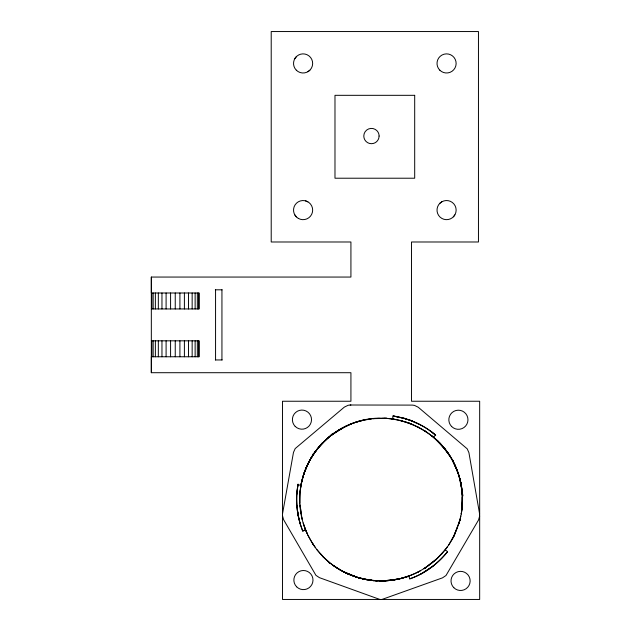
<?xml version="1.0" encoding="UTF-8"?>
<svg xmlns="http://www.w3.org/2000/svg" width="631" height="631" viewBox="0 0 631 631"><rect width="100%" height="100%" fill="white"/><g stroke="black" fill="none" stroke-linecap="round" stroke-linejoin="round"><path stroke-width="0.95" d="M151.33 308.945L199.159 308.945L199.159 292.997L151.33 292.997L151.33 277.056L350.923 277.056L350.923 241.988L271.212 241.988L271.212 31.55L478.456 31.55L478.456 241.988L411.499 241.988L411.499 401.245L479.67 401.245L479.67 599.45L282.483 599.45L282.483 401.245L350.923 401.245L350.923 372.708L151.33 372.708L151.33 356.767L199.159 356.767L199.159 340.827L151.33 340.827M462.207 497.244L462.066 508.286L462.184 506.701M355.821 422.226L361.192 420.656C334.785 427.1 312.534 447.671 303.992 473.447L300.916 485.302L297.966 484.782C295.166 500.265 296.885 516.473 302.722 531.073L305.546 529.945L303.164 522.981M380.864 580.962L381.66 580.954L379.909 580.891C410.442 581.687 440.446 563.396 453.91 535.995L459.904 520.062L458.729 523.998C463.801 508.239 463.753 490.91 458.8 475.127L460.811 482.849L462.215 492.858M301.184 483.993L300.072 491.644L299.906 503.325M462.531 498.979L462.168 507.048L462.271 492.598M319.696 446.133C306.776 460.945 299.567 480.499 299.686 500.146C299.804 525.623 312.495 550.453 333.113 565.344C345.007 574.021 359.284 579.321 373.938 580.646L372.353 580.496L376.975 580.812L365.073 579.345L373.15 580.575L381.66 580.954M300.072 491.644L299.993 492.432L301.208 484.08M296.822 494.278L298.084 484.048M461.537 512.254L461.3 513.831L462.349 505.368M461.3 513.831C463.241 500.083 462.57 485.767 457.956 472.595M297.966 484.782C295.568 498.088 296.815 511.883 300.514 524.826M439.807 443.096L448.783 454.32C436.171 435.287 415.198 422.163 392.6 418.984L393.026 415.963C408.572 418.274 423.511 424.805 435.516 434.988L433.584 437.275C452.001 452.711 462.965 476.531 462.531 500.58M479.67 516.024L478.503 520.054L445.999 575.504L442.52 577.846L381.968 599.45M282.562 513.61L293.478 452.403L295.19 448.578L344.329 407.121L348.107 405.291L350.189 405.007L412.39 405.102L414.48 405.394L418.243 407.24L467.216 448.846L468.92 452.679L479.599 513.926M300.916 485.302C303.274 472.737 308.512 460.725 316.147 450.463M301.366 483.22L301.91 480.893M459.557 521.387L460.796 516.063M301.342 483.22C305.601 462.988 317.622 444.366 334.769 432.716M303.495 474.969L303.259 475.727L306.5 466.995M458.074 525.631L459.904 520.062M448.546 545.2L453.91 535.995L457.767 526.562L453.91 535.995L451.378 540.515M303.992 473.447L309.032 461.711M306.177 467.721L307.526 464.842M453.295 537.218L455.621 532.264M345.543 426.327L330.676 435.674L331.512 434.128M308.307 463.138C313.047 453.713 319.68 445.312 327.536 438.285M310.318 459.376L309.924 460.07C315.326 450.566 322.504 442.11 331.086 435.327M447.34 546.84L445.178 549.775L447.576 551.66C437.827 564.004 424.647 573.611 409.842 578.935L408.817 576.119C396.923 580.394 384.105 581.743 371.556 580.41M314.443 452.845L315.374 451.551M294.811 58.651L296.333 56.672M453.342 216.867L454.856 214.887M445.51 549.364L436.005 559.658L424.142 568.681L437.709 557.993M441.463 554.192L442.52 553.001L441.992 553.592M318.813 447.134L322.962 442.631L321.297 443.601M447.576 551.66C437.614 563.83 424.647 573.918 409.566 578.793M320.225 445.541C326.692 438.821 333.752 432.203 342.31 428.252M321.644 443.948L326.211 439.476M328.033 437.922L332.797 434.065M312.944 454.107L314.356 453.003M307.881 71.721L309.86 70.199M439.815 203.34L441.795 201.817A9.568 9.568 0 0 1 456.142 210.099A9.568 9.568 0 0 1 441.795 218.389A9.568 9.568 0 0 1 441.795 201.817M330.676 435.674L341.757 428.291L351.412 423.795M433.552 565.715L420.625 574.186M424.142 568.681L425.468 567.805M420.648 570.645L417.864 572.183M340.866 428.914L338.074 430.452L349.424 424.568L354.906 422.51M305.436 529.654L302.722 531.073L299.859 522.713L297.879 514.099M406.285 576.963L409.219 575.724M345.236 426.509L353.399 423.015L363.866 420.065L362.084 420.459M379.823 580.851C393.294 581.269 406.553 577.783 418.566 571.82M384.05 580.851L398.579 579.061L407.768 576.379M404.771 577.468L408.817 576.119M353.399 423.015C393.712 407.587 443.412 430.232 457.499 471.349M400.89 578.461L389.382 580.536M360.538 420.869L372.045 418.684L386.945 418.353L392.6 418.984M367.723 419.418L372.045 418.684M398.579 579.061L383.553 580.843M372.85 418.621L375.271 418.432M372.976 418.637L379.483 418.345M215.337 289.81L222.191 289.81M215.337 359.954L222.191 359.954M350.189 405.007L350.923 405.007M382.631 418.29L386.945 418.353L384.397 418.258M375.532 580.717L378.158 580.82M391.693 418.842L395.203 419.457M355.498 576.758L342.728 571.394L358.503 577.799L373.15 580.575C354.33 578.509 336.197 570.179 322.946 556.566L328.633 561.858L329.603 563.554M363.18 578.753L358.503 577.799L361.602 578.517M379.862 599.45L319.396 577.649L315.918 575.306L283.635 519.747L282.483 515.716M402.42 420.995L400.874 420.601L401.647 420.798M403.935 421.476L409.771 423.377M348.493 574.155L340.874 570.345L333.113 565.344C343.161 572.538 354.669 577.42 366.808 579.723L358.345 577.704L347.365 573.642M409.03 423.093L411.972 424.292M305.57 200.863L307.881 201.817M420.246 424.75L410.15 420.262L403.832 418.258L393.026 415.963L405.962 418.85L403.832 418.258L412.209 421.074L410.15 420.262C419.402 423.898 428.417 428.607 435.705 435.461M417.58 426.785L416.87 426.43L419.678 427.928M424.994 430.989L424.324 430.563L426.958 432.345M453.547 460.811L452.151 459.747L455.03 465.457M429.695 430.468L435.516 434.988M431.919 435.95L431.296 435.453L433.734 437.504M433.584 437.275L445.044 449.13M438.293 441.605L437.725 441.045L444.035 447.892M436.368 439.76L440.935 444.358M320.406 553.726L323.924 557.528L316.825 549.593M443.53 447.276L450.337 456.789M294.811 214.887L296.333 216.867M312.889 543.993L315.5 547.724M312.369 543.244L313.118 544.379L307.825 535.143M447.923 452.971L452.427 460.204L457.704 471.838L452.427 460.204M455.598 466.656L455.267 465.93L456.434 468.888M454.391 463.99L459.052 475.884L462.973 495.887M305.404 529.575L307.013 533.282L303.59 524.519M456.931 469.85L459.455 477.43M459.794 479.008L460.244 480.53M365.27 419.836L365.27 419.426M460.472 481.295L460.811 482.849M301.429 516.016L302.036 519.139L300.088 505.052M460.638 482.076L461.679 488.118M297.24 509.722L298.321 516.268L296.822 505.328M300.072 505.029L301.09 513.271M462.034 490.476L462.223 494.452M221.938 289.81L221.938 359.954M215.565 289.81L215.565 359.954M198.702 292.997L198.702 308.945M198.702 340.827L198.702 356.767M197.337 292.997L197.337 308.945M197.337 340.827L197.337 356.767M195.129 292.997L195.129 308.945M195.129 340.827L195.129 356.767M192.155 292.997L192.155 308.945M192.155 340.827L192.155 356.767M188.527 292.997L188.527 308.945M188.527 340.827L188.527 356.767M184.394 292.997L184.394 308.945M184.394 340.827L184.394 356.767M179.906 292.997L179.906 308.945M179.906 340.827L179.906 356.767M175.244 292.997L175.244 308.945M175.244 340.827L175.244 356.767M170.583 292.997L170.583 308.945M170.583 340.827L170.583 356.767M166.095 292.997L166.095 308.945M166.095 340.827L166.095 356.767M161.962 292.997L161.962 308.945M161.962 340.827L161.962 356.767M158.334 292.997L158.334 308.945M158.334 340.827L158.334 356.767M155.36 292.997L155.36 308.945M155.36 340.827L155.36 356.767M153.152 292.997L153.152 308.945M153.152 340.827L153.152 356.767M151.787 292.997L151.787 308.945M151.787 340.827L151.787 356.767M151.33 277.056L151.33 372.708M379.097 136.044L378.829 138.023A7.651 7.651 0 0 1 373.426 143.426L371.446 143.694A7.651 7.651 0 0 1 364.055 138.023L363.795 136.044A7.651 7.651 0 0 1 375.271 129.418L376.857 130.633A7.651 7.651 0 0 1 379.097 136.044M414.693 95.32L334.982 95.32L334.982 178.218L414.693 178.218L414.693 95.32M298.313 218.389A9.568 9.568 0 0 0 312.66 210.099A9.568 9.568 0 0 0 298.313 201.817A9.568 9.568 0 0 0 298.313 218.389M296.333 70.199A9.568 9.568 0 0 0 312.337 65.908A9.568 9.568 0 0 0 300.624 54.195A9.568 9.568 0 0 0 296.333 70.199M439.815 70.199A9.568 9.568 0 0 0 455.811 65.908A9.568 9.568 0 0 0 444.098 54.195A9.568 9.568 0 0 0 439.815 70.199M295.19 426.398A9.568 9.568 0 0 0 311.193 422.107A9.568 9.568 0 0 0 299.48 410.395A9.568 9.568 0 0 0 295.19 426.398M451.638 426.517A9.568 9.568 0 0 0 467.642 422.226A9.568 9.568 0 0 0 455.929 410.513A9.568 9.568 0 0 0 451.638 426.517M453.815 587.682A9.568 9.568 0 0 0 469.819 583.399A9.568 9.568 0 0 0 458.106 571.678A9.568 9.568 0 0 0 453.815 587.682M296.665 586.83A9.568 9.568 0 0 0 312.668 582.539A9.568 9.568 0 0 0 300.948 570.826A9.568 9.568 0 0 0 296.665 586.83"/></g></svg>
